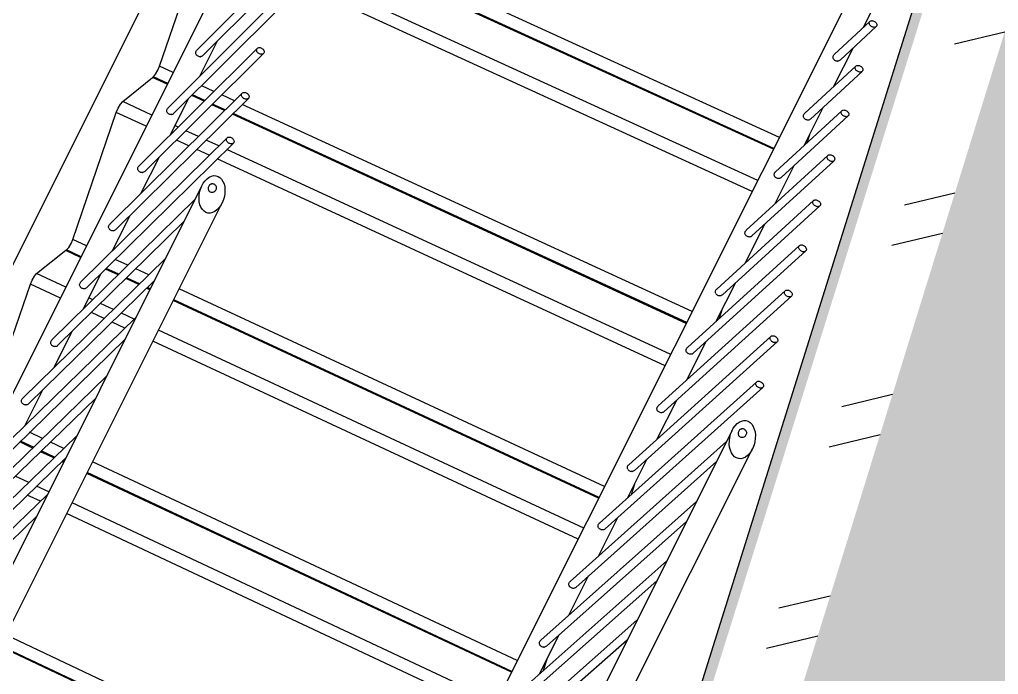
# Model space of a CAD drawing. Header units: millimetres. Extents: x 13967 to 26400, y -11617 to -3396.
# Drawn here: x 25238 to 25877, y -9420 to -8993 of the extents above; entities that cross this region are included whole.
import ezdxf

# ---------------------------------------------------------------- set-up
doc = ezdxf.new("R2010")
doc.units = ezdxf.units.MM
doc.header["$MEASUREMENT"] = 0
for name, color, linetype in [('NewA-Ee_25_10-M_WallsExternal', 7, 'Continuous'), ('NewA-Ee_35_10-M_StairsInternal', 7, 'Continuous'), ('NewA-Ss_25_15_60_05-M_BalustradeAndGuardingSystems', 7, 'Continuous')]:
    doc.layers.add(name, color=color, linetype=linetype)

# ---------------------------------------------------------------- blocks, each defined once
blk = doc.blocks.new('Section Elem_2_1', base_point=(20019.04, -7720.32))
at = {"layer": 'NewA-Ee_25_10-M_WallsExternal', "linetype": 'Continuous'}
h = blk.add_hatch(dxfattribs=at)
h.set_pattern_fill('Structural_Concrete_0001', color=256, style=0, pattern_type=2)
h.set_pattern_definition([(335.5111, (20019.04, -7720.32), (27.5661, 89.8034), [12.6564, -63.282]), (335.5111, (20067.37, -7691.16), (27.5661, 89.8034), [12.6564, -63.282]), (31.1038, (20019.04, -7720.32), (-89.8776, 92.1183), [9.4088, -47.0439]), (31.1038, (20088.14, -7751.8), (-89.8776, 92.1183), [9.4088, -47.0439]), (108.9073, (20030.55, -7725.57), (-117.4438, 2.315), [10.6832, -53.4159]), (108.9073, (20099.66, -7757.05), (-117.4438, 2.315), [10.6832, -53.4159]), (335.5111, (20021.688, -7711.683), (5.305104, 17.28268), [0, -25.31281, 0, -37.969216]), (13.47336, (20033.206, -7716.93), (-12.537434, 19.640076), [0, -15.455344, 0, -25.758906])])
h.paths.add_polyline_path([(25479.94, -10296.49), (25448.63, -10397.65), (25570.25, -10457.96), (26366.17, -7821.96), (26259.51, -7777.5), (26254.06, -7795.12)])
h = blk.add_hatch(dxfattribs=at)
h.set_pattern_fill('Insulation_0001', color=256, style=0, pattern_type=2)
h.set_pattern_definition([(13.4264, (20019.04, -7720.32), (-67.4042, 105.7122), []), (13.4264, (20005.55, -7699.18), (-67.4042, 105.7122), [])])
h.paths.add_polyline_path([(25458.98, -10259.02), (25451.65, -10282.56), (25479.94, -10296.49), (26254.06, -7795.12), (26229.1, -7784.7), (26224.15, -7800.61)])
h = blk.add_hatch(dxfattribs=at)
h.set_pattern_fill('Plaster_0001', color=256, style=0, pattern_type=2)
h.set_pattern_definition([(335.569, (20019.036, -7720.324), (7.73549, 24.71014), [0, -20.93888]), (335.569, (20032.436, -7712.3), (7.73549, 24.71014), [0, -20.93888])])
h.paths.add_polyline_path([(25433.58, -10222.12), (25440.14, -10225.35), (26200.36, -7795.31), (26194.55, -7792.88)])
blk.add_line((25862, -8854.46), (25435.29, -10216.67), dxfattribs=at)
blk = doc.blocks.new('Section Elem_103_1', base_point=(20019.04, -7720.32))
at = {"layer": 'NewA-Ee_35_10-M_StairsInternal', "linetype": 'Continuous'}
for p, q in [((25459.28, -8700.51), (25004.98, -9608.38)), ((25733.85, -9069.52), (25425.48, -8928.63)), ((25729.98, -9077.26), (25419.02, -8935.11)), ((25730.27, -9076.67), (25419.51, -8934.61)), ((25328.98, -9023.06), (25357.15, -8940.51)), ((25719.73, -9097.71), (25415.07, -8958.24)), ((25716.11, -9104.92), (25409.04, -8964.27)), ((25326.38, -9028.24), (25327.9, -9025.66)), ((25327.9, -9025.66), (25328.98, -9023.06)), ((25337.91, -9027.17), (25328.98, -9023.06)), ((25305, -9046.11), (25324.41, -9030.34)), ((25324.41, -9030.34), (25324.97, -9029.89)), ((25334.09, -9034.8), (25324.41, -9030.34)), ((25324.97, -9029.89), (25326.38, -9028.24)), ((25334.38, -9034.23), (25324.97, -9029.89)), ((25364.54, -9039.44), (25356.52, -9035.74)), ((25358.08, -9045.86), (25350.07, -9042.17)), ((25358.57, -9045.38), (25350.56, -9041.68)), ((25377.9, -9045.59), (25369.66, -9041.8)), ((25300.75, -9053.15), (25301.97, -9050.39)), ((25301.97, -9050.39), (25303.55, -9047.77)), ((25303.55, -9047.77), (25305, -9046.11)), ((25324.04, -9054.89), (25305, -9046.11)), ((25371.43, -9052.01), (25363.2, -9048.22)), ((25371.91, -9051.53), (25363.68, -9047.73)), ((25676.84, -9183.28), (25383.06, -9047.97)), ((25272.31, -9136.23), (25300.75, -9053.15)), ((25320.37, -9062.21), (25300.75, -9053.15)), ((25672.99, -9190.98), (25376.58, -9054.38)), ((25673.28, -9190.4), (25377.06, -9053.9)), ((25341.08, -9062.76), (25339.02, -9061.81)), ((25348.17, -9075.04), (25339.98, -9071.26)), ((25354.37, -9068.89), (25346.18, -9065.11)), ((25367.73, -9075.06), (25359.51, -9071.26)), ((25752.07, -9072.78), (25753.73, -9067.54)), ((25361.51, -9081.2), (25353.29, -9077.41)), ((25662.83, -9211.25), (25372.9, -9077.45)), ((25659.13, -9218.63), (25366.67, -9083.59)), ((25268.31, -9143.03), (25269.71, -9141.4)), ((25269.71, -9141.4), (25271.22, -9138.84)), ((25271.22, -9138.84), (25272.31, -9136.23)), ((25281.25, -9140.38), (25272.31, -9136.23)), ((25248.71, -9158.44), (25267.87, -9143.12)), ((25267.76, -9143.47), (25268.31, -9143.03)), ((25267.87, -9143.12), (25267.76, -9143.47)), ((25277.45, -9147.97), (25267.76, -9143.47)), ((25277.73, -9147.41), (25268.31, -9143.03)), ((25308.36, -9152.97), (25300.13, -9149.15)), ((25245.83, -9162.67), (25247.3, -9160.22)), ((25247.3, -9160.22), (25248.71, -9158.44)), ((25267.77, -9167.31), (25248.71, -9158.44)), ((25301.89, -9159.32), (25293.67, -9155.51)), ((25302.37, -9158.85), (25294.15, -9155.04)), ((25321.93, -9159.27), (25313.48, -9155.34)), ((25215.93, -9248.89), (25244.63, -9165.28)), ((25244.63, -9165.28), (25245.83, -9162.67)), ((25264.23, -9174.4), (25244.63, -9165.28)), ((25315.44, -9165.62), (25307, -9161.7)), ((25315.92, -9165.15), (25307.48, -9161.23)), ((25322.66, -9168.97), (25320.59, -9168.02)), ((25322.94, -9168.41), (25321.08, -9167.55)), ((25619.61, -9297.49), (25341.76, -9168.48)), ((25285.41, -9175.52), (25282.73, -9174.27)), ((25298.92, -9181.8), (25290.51, -9177.89)), ((25615.77, -9305.15), (25337.96, -9176.08)), ((25616.06, -9304.59), (25338.24, -9175.52)), ((25279.38, -9181.45), (25279.18, -9181.36)), ((25292.86, -9187.73), (25284.47, -9183.82)), ((25312.5, -9188.12), (25304.06, -9184.19)), ((25694.71, -9187.63), (25696.72, -9181.3)), ((25306.42, -9194.04), (25297.99, -9190.12)), ((25606, -9324.66), (25328.26, -9195.45)), ((25602.41, -9331.82), (25324.7, -9202.55)), ((25252.62, -9266.06), (25244.18, -9262.11)), ((25246.14, -9272.36), (25237.72, -9268.41)), ((25246.61, -9271.9), (25238.19, -9267.95)), ((25266.52, -9272.57), (25257.75, -9268.46)), ((25260.03, -9278.86), (25251.26, -9274.75)), ((25260.5, -9278.4), (25251.73, -9274.3)), ((25266.2, -9281.75), (25265.18, -9281.28)), ((25266.48, -9281.2), (25265.66, -9280.82)), ((25562.65, -9411.18), (25285.26, -9281.34)), ((25559.1, -9418.24), (25281.75, -9288.36)), ((25243.55, -9294.81), (25234.81, -9290.72)), ((25558.83, -9418.8), (25281.48, -9288.91)), ((25256.6, -9300.93), (25248.69, -9297.22)), ((25637.19, -9302.61), (25639.38, -9295.71)), ((25251.26, -9307.16), (25242.61, -9303.1)), ((25634.96, -9304.62), (25634.92, -9304.6)), ((25549.14, -9438.12), (25271.87, -9308.09)), ((25545.57, -9445.25), (25268.33, -9315.17)), ((25505.55, -9525.11), (25228.64, -9394.46)), ((25501.75, -9532.69), (25224.87, -9401.98)), ((25502.02, -9532.15), (25225.14, -9401.44)), ((25579.85, -9417.41), (25582.42, -9409.38)), ((25578.51, -9418.6), (25577.93, -9418.33))]:
    blk.add_line(p, q, dxfattribs=at)
blk = doc.blocks.new('Section Elem_108_1', base_point=(20019.04, -7720.32))
at = {"layer": 'NewA-Ss_25_15_60_05-M_BalustradeAndGuardingSystems', "linetype": 'Continuous'}
for p, q in [((25472.55, -8758.14), (24947.86, -9806.54)), ((25812.85, -8911.87), (25282.73, -9969.77)), ((25412.35, -8953.49), (25353.51, -9012.39)), ((25416.47, -8956.85), (25357.16, -9016.14)), ((25788.79, -8997.56), (25801.16, -8972.89)), ((25402.6, -8982.37), (25334.58, -9050.21)), ((25406.72, -8985.74), (25338.23, -9053.97)), ((25792.91, -8993.74), (25769.69, -9015.3)), ((25797.11, -8997.12), (25773.42, -9019.08)), ((25366.59, -9006.71), (25355.03, -9029.82)), ((25392.81, -9011.34), (25315.65, -9088.03)), ((25352.67, -9014.07), (25352.75, -9013.62)), ((25352.75, -9013.62), (25352.93, -9013.19)), ((25352.93, -9013.19), (25353.18, -9012.77)), ((25353.18, -9012.77), (25353.51, -9012.39)), ((25353.51, -9012.39), (25353.57, -9012.34)), ((25769.46, -9036.14), (25781.99, -9011.13)), ((25396.94, -9014.73), (25319.3, -9091.79)), ((25352.67, -9014.52), (25352.67, -9014.07)), ((25352.77, -9014.95), (25352.67, -9014.52)), ((25352.95, -9015.35), (25352.77, -9014.95)), ((25352.95, -9015.35), (25353.15, -9015.62)), ((25353.21, -9015.71), (25353.15, -9015.62)), ((25353.51, -9016.05), (25353.21, -9015.71)), ((25353.88, -9016.33), (25353.51, -9016.05)), ((25354.29, -9016.54), (25353.88, -9016.33)), ((25354.71, -9016.71), (25354.29, -9016.54)), ((25355.15, -9016.8), (25354.71, -9016.71)), ((25355.6, -9016.81), (25355.15, -9016.8)), ((25355.6, -9016.81), (25355.71, -9016.79)), ((25356.02, -9016.76), (25355.71, -9016.79)), ((25356.43, -9016.63), (25356.02, -9016.76)), ((25356.81, -9016.42), (25356.43, -9016.63)), ((25357.16, -9016.14), (25356.81, -9016.42)), ((25768.84, -9016.99), (25768.92, -9016.54)), ((25768.85, -9017.44), (25768.84, -9016.99)), ((25768.95, -9017.88), (25768.85, -9017.44)), ((25768.92, -9016.54), (25769.09, -9016.1)), ((25769.14, -9018.28), (25768.95, -9017.88)), ((25769.09, -9016.1), (25769.35, -9015.68)), ((25769.14, -9018.28), (25769.35, -9018.55)), ((25769.35, -9015.68), (25769.69, -9015.3)), ((25769.4, -9018.65), (25769.35, -9018.55)), ((25769.72, -9018.99), (25769.4, -9018.65)), ((25769.69, -9015.3), (25769.78, -9015.22)), ((25770.09, -9019.27), (25769.72, -9018.99)), ((25770.51, -9019.48), (25770.09, -9019.27)), ((25770.94, -9019.66), (25770.51, -9019.48)), ((25771.38, -9019.75), (25770.94, -9019.66)), ((25771.84, -9019.76), (25771.38, -9019.75)), ((25771.84, -9019.76), (25771.95, -9019.74)), ((25772.27, -9019.71), (25771.95, -9019.74)), ((25772.68, -9019.58), (25772.27, -9019.71)), ((25773.07, -9019.37), (25772.68, -9019.58)), ((25773.42, -9019.08), (25773.07, -9019.37)), ((25773.46, -9019.04), (25773.42, -9019.08)), ((25783.71, -9022.97), (25750.42, -9053.75)), ((25787.92, -9026.36), (25754.15, -9057.53)), ((25382.92, -9040.62), (25296.59, -9126.12)), ((25387.05, -9044.02), (25300.24, -9129.88)), ((25347.63, -9044.6), (25336.03, -9067.78)), ((25333.74, -9051.9), (25333.82, -9051.45)), ((25333.74, -9052.34), (25333.74, -9051.9)), ((25333.82, -9051.45), (25334, -9051.01)), ((25334, -9051.01), (25334.25, -9050.59)), ((25334.25, -9050.59), (25334.58, -9050.21)), ((25334.58, -9050.21), (25334.64, -9050.16)), ((25774.55, -9052.08), (25731.29, -9091.92)), ((25750.27, -9074.44), (25762.69, -9049.64)), ((25333.84, -9052.77), (25333.74, -9052.34)), ((25334.02, -9053.17), (25333.84, -9052.77)), ((25334.02, -9053.17), (25334.22, -9053.44)), ((25334.28, -9053.53), (25334.22, -9053.44)), ((25334.58, -9053.87), (25334.28, -9053.53)), ((25334.95, -9054.15), (25334.58, -9053.87)), ((25335.36, -9054.36), (25334.95, -9054.15)), ((25335.78, -9054.53), (25335.36, -9054.36)), ((25336.22, -9054.63), (25335.78, -9054.53)), ((25336.67, -9054.64), (25336.22, -9054.63)), ((25336.67, -9054.64), (25336.77, -9054.62)), ((25337.09, -9054.59), (25336.77, -9054.62)), ((25337.5, -9054.46), (25337.09, -9054.59)), ((25337.88, -9054.25), (25337.5, -9054.46)), ((25338.23, -9053.97), (25337.88, -9054.25)), ((25338.29, -9053.9), (25338.23, -9053.97)), ((25778.76, -9055.48), (25735.02, -9095.71)), ((25749.57, -9055.44), (25749.65, -9054.99)), ((25749.58, -9055.89), (25749.57, -9055.44)), ((25749.68, -9056.33), (25749.58, -9055.89)), ((25749.65, -9054.99), (25749.83, -9054.55)), ((25749.87, -9056.73), (25749.68, -9056.33)), ((25749.83, -9054.55), (25750.09, -9054.13)), ((25749.87, -9056.73), (25750.08, -9057)), ((25750.13, -9057.1), (25750.08, -9057)), ((25750.09, -9054.13), (25750.42, -9053.75)), ((25750.45, -9057.44), (25750.13, -9057.1)), ((25750.42, -9053.75), (25750.51, -9053.67)), ((25750.82, -9057.72), (25750.45, -9057.44)), ((25751.24, -9057.93), (25750.82, -9057.72)), ((25751.67, -9058.11), (25751.24, -9057.93)), ((25752.11, -9058.2), (25751.67, -9058.11)), ((25752.57, -9058.21), (25752.11, -9058.2)), ((25752.57, -9058.21), (25752.68, -9058.19)), ((25753, -9058.16), (25752.68, -9058.19)), ((25753.41, -9058.03), (25753, -9058.16)), ((25753.8, -9057.82), (25753.41, -9058.03)), ((25754.15, -9057.53), (25753.8, -9057.82)), ((25754.19, -9057.49), (25754.15, -9057.53)), ((25373.07, -9069.79), (25277.67, -9163.92)), ((25377.21, -9073.2), (25281.31, -9167.69)), ((25328.66, -9082.49), (25316.89, -9106.02)), ((25765.36, -9081.29), (25712.17, -9130.08)), ((25314.81, -9089.71), (25314.9, -9089.26)), ((25314.82, -9090.16), (25314.81, -9089.71)), ((25314.91, -9090.59), (25314.82, -9090.16)), ((25314.9, -9089.26), (25315.07, -9088.82)), ((25315.07, -9088.82), (25315.33, -9088.41)), ((25315.33, -9088.41), (25315.65, -9088.03)), ((25315.65, -9088.03), (25315.72, -9087.98)), ((25769.57, -9084.7), (25715.89, -9133.88)), ((25731.08, -9112.73), (25743.54, -9087.88)), ((25315.09, -9090.99), (25314.91, -9090.59)), ((25315.09, -9090.99), (25315.29, -9091.26)), ((25315.35, -9091.35), (25315.29, -9091.26)), ((25315.65, -9091.69), (25315.35, -9091.35)), ((25316.02, -9091.97), (25315.65, -9091.69)), ((25316.43, -9092.18), (25316.02, -9091.97)), ((25316.85, -9092.36), (25316.43, -9092.18)), ((25317.29, -9092.45), (25316.85, -9092.36)), ((25317.74, -9092.46), (25317.29, -9092.45)), ((25317.74, -9092.46), (25317.85, -9092.44)), ((25318.16, -9092.41), (25317.85, -9092.44)), ((25318.57, -9092.28), (25318.16, -9092.41)), ((25318.95, -9092.07), (25318.57, -9092.28)), ((25319.3, -9091.79), (25318.95, -9092.07)), ((25730.44, -9093.61), (25730.53, -9093.16)), ((25730.45, -9094.06), (25730.44, -9093.61)), ((25730.55, -9094.5), (25730.45, -9094.06)), ((25730.53, -9093.16), (25730.7, -9092.72)), ((25730.74, -9094.9), (25730.55, -9094.5)), ((25730.7, -9092.72), (25730.96, -9092.3)), ((25730.74, -9094.9), (25730.95, -9095.18)), ((25731.01, -9095.27), (25730.95, -9095.18)), ((25730.96, -9092.3), (25731.29, -9091.92)), ((25731.32, -9095.61), (25731.01, -9095.27)), ((25731.29, -9091.92), (25731.39, -9091.84)), ((25731.69, -9095.89), (25731.32, -9095.61)), ((25732.11, -9096.11), (25731.69, -9095.89)), ((25732.54, -9096.28), (25732.11, -9096.11)), ((25732.98, -9096.37), (25732.54, -9096.28)), ((25733.44, -9096.38), (25732.98, -9096.37)), ((25733.44, -9096.38), (25733.55, -9096.37)), ((25733.87, -9096.33), (25733.55, -9096.37)), ((25734.28, -9096.2), (25733.87, -9096.33)), ((25734.67, -9095.99), (25734.28, -9096.2)), ((25735.02, -9095.71), (25734.67, -9095.99)), ((25065.98, -9681.75), (25356.57, -9101.23)), ((25360.85, -9102.23), (25360.81, -9102.73)), ((25360.81, -9102.73), (25360.84, -9103.23)), ((25360.84, -9103.23), (25360.95, -9103.72)), ((25360.97, -9101.74), (25360.85, -9102.23)), ((25361.16, -9101.28), (25360.97, -9101.74)), ((25361.41, -9100.87), (25361.16, -9101.28)), ((25361.71, -9100.51), (25361.41, -9100.87)), ((25361.71, -9100.51), (25361.6, -9100.62)), ((25362.06, -9100.23), (25361.71, -9100.51)), ((25362.45, -9100.01), (25362.06, -9100.23)), ((25362.87, -9099.88), (25362.45, -9100.01)), ((25362.87, -9099.88), (25363.19, -9099.85)), ((25363.3, -9099.83), (25363.19, -9099.85)), ((25363.76, -9099.84), (25363.3, -9099.83)), ((25364.21, -9099.94), (25363.76, -9099.84)), ((25364.64, -9100.11), (25364.21, -9099.94)), ((25365.06, -9100.33), (25364.64, -9100.11)), ((25365.43, -9100.61), (25365.06, -9100.33)), ((25365.74, -9100.96), (25365.43, -9100.61)), ((25365.74, -9100.96), (25365.8, -9101.05)), ((25366, -9101.33), (25365.8, -9101.05)), ((25366.19, -9101.74), (25366, -9101.33)), ((25366.03, -9103.54), (25366.2, -9103.09)), ((25366.28, -9102.18), (25366.19, -9101.74)), ((25366.2, -9103.09), (25366.29, -9102.63)), ((25366.29, -9102.63), (25366.28, -9102.18)), ((25360.95, -9103.72), (25361.08, -9104.07)), ((25361.08, -9104.07), (25361.13, -9104.17)), ((25361.13, -9104.17), (25361.41, -9104.55)), ((25361.41, -9104.55), (25361.74, -9104.87)), ((25361.74, -9104.87), (25362.13, -9105.12)), ((25362.13, -9105.12), (25362.59, -9105.26)), ((25362.59, -9105.26), (25363.07, -9105.32)), ((25363.07, -9105.32), (25363.57, -9105.3)), ((25363.57, -9105.3), (25363.68, -9105.27)), ((25363.68, -9105.27), (25364.08, -9105.17)), ((25364.08, -9105.17), (25364.57, -9104.96)), ((25364.57, -9104.96), (25365.03, -9104.68)), ((25365.03, -9104.68), (25365.43, -9104.35)), ((25365.43, -9104.35), (25365.77, -9103.96)), ((25365.77, -9103.96), (25366.03, -9103.54)), ((25080.52, -9690.35), (25369.96, -9112.14)), ((25352.28, -9109.78), (25258.75, -9201.73)), ((25756.06, -9110.81), (25692.91, -9168.52)), ((25760.29, -9114.24), (25696.63, -9172.32)), ((25309.57, -9120.65), (25297.89, -9143.97)), ((25344.93, -9124.47), (25262.39, -9205.5)), ((25295.75, -9127.8), (25295.84, -9127.35)), ((25295.76, -9128.24), (25295.75, -9127.8)), ((25295.85, -9128.67), (25295.76, -9128.24)), ((25295.84, -9127.35), (25296.01, -9126.91)), ((25296.03, -9129.07), (25295.85, -9128.67)), ((25296.01, -9126.91), (25296.26, -9126.49)), ((25296.26, -9126.49), (25296.59, -9126.12)), ((25296.59, -9126.12), (25296.66, -9126.06)), ((25711.75, -9151.3), (25724.38, -9126.1)), ((25296.03, -9129.07), (25296.23, -9129.35)), ((25296.29, -9129.44), (25296.23, -9129.35)), ((25296.59, -9129.78), (25296.29, -9129.44)), ((25296.96, -9130.06), (25296.59, -9129.78)), ((25297.37, -9130.27), (25296.96, -9130.06)), ((25297.78, -9130.44), (25297.37, -9130.27)), ((25298.22, -9130.54), (25297.78, -9130.44)), ((25298.67, -9130.55), (25298.22, -9130.54)), ((25298.67, -9130.55), (25298.78, -9130.53)), ((25299.1, -9130.5), (25298.78, -9130.53)), ((25299.51, -9130.37), (25299.1, -9130.5)), ((25299.89, -9130.16), (25299.51, -9130.37)), ((25300.24, -9129.88), (25299.89, -9130.16)), ((25300.29, -9129.81), (25300.24, -9129.88)), ((25711.32, -9131.78), (25711.4, -9131.32)), ((25711.32, -9132.23), (25711.32, -9131.78)), ((25711.43, -9132.66), (25711.32, -9132.23)), ((25711.4, -9131.32), (25711.57, -9130.88)), ((25711.61, -9133.07), (25711.43, -9132.66)), ((25711.57, -9130.88), (25711.83, -9130.46)), ((25711.61, -9133.07), (25711.82, -9133.34)), ((25711.88, -9133.44), (25711.82, -9133.34)), ((25711.83, -9130.46), (25712.17, -9130.08)), ((25712.19, -9133.78), (25711.88, -9133.44)), ((25712.17, -9130.08), (25712.26, -9130)), ((25712.56, -9134.06), (25712.19, -9133.78)), ((25712.99, -9134.28), (25712.56, -9134.06)), ((25713.41, -9134.45), (25712.99, -9134.28)), ((25713.86, -9134.54), (25713.41, -9134.45)), ((25714.31, -9134.55), (25713.86, -9134.54)), ((25714.31, -9134.55), (25714.42, -9134.54)), ((25714.74, -9134.5), (25714.42, -9134.54)), ((25715.16, -9134.37), (25714.74, -9134.5)), ((25715.54, -9134.16), (25715.16, -9134.37)), ((25715.89, -9133.88), (25715.54, -9134.16)), ((25715.93, -9133.84), (25715.89, -9133.88)), ((25746.81, -9140.22), (25673.78, -9206.67)), ((25751.03, -9143.66), (25677.5, -9210.48)), ((25332.88, -9148.54), (25239.7, -9239.8)), ((25290.61, -9158.53), (25278.9, -9181.92)), ((25325.57, -9163.15), (25243.33, -9243.57)), ((25276.83, -9165.6), (25276.92, -9165.16)), ((25276.83, -9166.05), (25276.83, -9165.6)), ((25276.93, -9166.48), (25276.83, -9166.05)), ((25276.92, -9165.16), (25277.09, -9164.72)), ((25277.11, -9166.88), (25276.93, -9166.48)), ((25277.09, -9164.72), (25277.34, -9164.3)), ((25277.11, -9166.88), (25277.31, -9167.16)), ((25277.37, -9167.25), (25277.31, -9167.16)), ((25277.34, -9164.3), (25277.67, -9163.92)), ((25692.57, -9189.58), (25705.09, -9164.6)), ((25277.67, -9167.59), (25277.37, -9167.25)), ((25278.03, -9167.87), (25277.67, -9167.59)), ((25278.44, -9168.08), (25278.03, -9167.87)), ((25278.86, -9168.26), (25278.44, -9168.08)), ((25279.3, -9168.35), (25278.86, -9168.26)), ((25279.75, -9168.36), (25279.3, -9168.35)), ((25279.75, -9168.36), (25279.86, -9168.34)), ((25280.18, -9168.31), (25279.86, -9168.34)), ((25280.58, -9168.18), (25280.18, -9168.31)), ((25280.96, -9167.97), (25280.58, -9168.18)), ((25281.31, -9167.69), (25280.96, -9167.97)), ((25281.36, -9167.63), (25281.31, -9167.69)), ((25737.52, -9169.73), (25654.67, -9244.82)), ((25741.75, -9173.18), (25658.38, -9248.63)), ((25692.06, -9170.21), (25692.14, -9169.76)), ((25692.06, -9170.66), (25692.06, -9170.21)), ((25692.16, -9171.1), (25692.06, -9170.66)), ((25692.14, -9169.76), (25692.31, -9169.32)), ((25692.35, -9171.5), (25692.16, -9171.1)), ((25692.31, -9169.32), (25692.57, -9168.9)), ((25692.35, -9171.5), (25692.56, -9171.78)), ((25692.62, -9171.87), (25692.56, -9171.78)), ((25692.57, -9168.9), (25692.91, -9168.52)), ((25692.93, -9172.22), (25692.62, -9171.87)), ((25692.91, -9168.52), (25693, -9168.44)), ((25693.3, -9172.5), (25692.93, -9172.22)), ((25693.72, -9172.71), (25693.3, -9172.5)), ((25694.15, -9172.89), (25693.72, -9172.71)), ((25694.59, -9172.98), (25694.15, -9172.89)), ((25695.05, -9172.99), (25694.59, -9172.98)), ((25695.05, -9172.99), (25695.16, -9172.98)), ((25695.48, -9172.94), (25695.16, -9172.98)), ((25695.89, -9172.81), (25695.48, -9172.94)), ((25696.28, -9172.6), (25695.89, -9172.81)), ((25696.63, -9172.32), (25696.28, -9172.6)), ((25313.62, -9187.01), (25220.78, -9277.59)), ((25271.65, -9196.4), (25259.77, -9220.14)), ((25306.35, -9201.55), (25224.41, -9281.37)), ((25257.91, -9203.41), (25258, -9202.96)), ((25257.91, -9203.86), (25257.91, -9203.41)), ((25258.01, -9204.29), (25257.91, -9203.86)), ((25258, -9202.96), (25258.17, -9202.52)), ((25258.19, -9204.69), (25258.01, -9204.29)), ((25258.17, -9202.52), (25258.42, -9202.11)), ((25258.19, -9204.69), (25258.39, -9204.96)), ((25258.44, -9205.06), (25258.39, -9204.96)), ((25258.42, -9202.11), (25258.75, -9201.73)), ((25258.75, -9205.4), (25258.44, -9205.06)), ((25258.75, -9201.73), (25258.82, -9201.67)), ((25259.11, -9205.68), (25258.75, -9205.4)), ((25262.39, -9205.5), (25262.04, -9205.78)), ((25728.13, -9199.56), (25635.41, -9283.25)), ((25732.37, -9203.02), (25639.13, -9287.06)), ((25673.38, -9227.86), (25685.93, -9202.82)), ((25259.52, -9205.89), (25259.11, -9205.68)), ((25259.94, -9206.06), (25259.52, -9205.89)), ((25260.38, -9206.16), (25259.94, -9206.06)), ((25260.83, -9206.17), (25260.38, -9206.16)), ((25260.83, -9206.17), (25260.94, -9206.15)), ((25261.25, -9206.12), (25260.94, -9206.15)), ((25261.66, -9205.99), (25261.25, -9206.12)), ((25262.04, -9205.78), (25261.66, -9205.99)), ((25672.93, -9208.37), (25673.02, -9207.92)), ((25672.94, -9208.82), (25672.93, -9208.37)), ((25673.04, -9209.26), (25672.94, -9208.82)), ((25673.02, -9207.92), (25673.19, -9207.47)), ((25673.23, -9209.66), (25673.04, -9209.26)), ((25673.19, -9207.47), (25673.45, -9207.05)), ((25673.23, -9209.66), (25673.44, -9209.94)), ((25673.5, -9210.03), (25673.44, -9209.94)), ((25673.45, -9207.05), (25673.78, -9206.67)), ((25673.81, -9210.38), (25673.5, -9210.03)), ((25673.78, -9206.67), (25673.88, -9206.59)), ((25674.18, -9210.66), (25673.81, -9210.38)), ((25674.6, -9210.87), (25674.18, -9210.66)), ((25675.02, -9211.05), (25674.6, -9210.87)), ((25675.47, -9211.14), (25675.02, -9211.05)), ((25675.93, -9211.15), (25675.47, -9211.14)), ((25675.93, -9211.15), (25676.04, -9211.14)), ((25676.36, -9211.1), (25676.04, -9211.14)), ((25676.77, -9210.97), (25676.36, -9211.1)), ((25677.15, -9210.76), (25676.77, -9210.97)), ((25677.5, -9210.48), (25677.15, -9210.76)), ((25677.54, -9210.44), (25677.5, -9210.48)), ((25294.37, -9225.49), (25201.87, -9315.38)), ((25718.78, -9229.27), (25616.3, -9321.39)), ((25252.56, -9234.55), (25240.78, -9258.08)), ((25723.02, -9232.74), (25620.01, -9325.21)), ((25287.13, -9239.94), (25205.5, -9319.17)), ((25238.86, -9241.48), (25238.94, -9241.03)), ((25238.86, -9241.93), (25238.86, -9241.48)), ((25238.95, -9242.36), (25238.86, -9241.93)), ((25238.94, -9241.03), (25239.11, -9240.59)), ((25239.14, -9242.76), (25238.95, -9242.36)), ((25239.11, -9240.59), (25239.37, -9240.18)), ((25239.14, -9242.76), (25239.33, -9243.03)), ((25239.39, -9243.13), (25239.33, -9243.03)), ((25239.37, -9240.18), (25239.7, -9239.8)), ((25239.69, -9243.47), (25239.39, -9243.13)), ((25240.05, -9243.75), (25239.69, -9243.47)), ((25240.47, -9243.96), (25240.05, -9243.75)), ((25242.99, -9243.86), (25242.6, -9244.06)), ((25243.33, -9243.57), (25242.99, -9243.86)), ((25243.38, -9243.51), (25243.33, -9243.57)), ((25654.06, -9266.41), (25666.78, -9241.03)), ((25240.88, -9244.14), (25240.47, -9243.96)), ((25241.32, -9244.23), (25240.88, -9244.14)), ((25241.77, -9244.24), (25241.32, -9244.23)), ((25241.77, -9244.24), (25241.88, -9244.22)), ((25242.2, -9244.19), (25241.88, -9244.22)), ((25242.6, -9244.06), (25242.2, -9244.19)), ((25653.82, -9246.52), (25653.9, -9246.07)), ((25653.82, -9246.97), (25653.82, -9246.52)), ((25653.92, -9247.41), (25653.82, -9246.97)), ((25653.9, -9246.07), (25654.07, -9245.62)), ((25654.11, -9247.81), (25653.92, -9247.41)), ((25654.07, -9245.62), (25654.33, -9245.21)), ((25654.11, -9247.81), (25654.32, -9248.09)), ((25654.38, -9248.19), (25654.32, -9248.09)), ((25654.33, -9245.21), (25654.67, -9244.82)), ((25654.69, -9248.53), (25654.38, -9248.19)), ((25654.67, -9244.82), (25654.77, -9244.74)), ((25655.06, -9248.81), (25654.69, -9248.53)), ((25655.48, -9249.03), (25655.06, -9248.81)), ((25655.9, -9249.2), (25655.48, -9249.03)), ((25656.35, -9249.3), (25655.9, -9249.2)), ((25656.81, -9249.31), (25656.35, -9249.3)), ((25656.81, -9249.31), (25656.92, -9249.29)), ((25657.24, -9249.26), (25656.92, -9249.29)), ((25657.65, -9249.13), (25657.24, -9249.26)), ((25658.03, -9248.92), (25657.65, -9249.13)), ((25658.38, -9248.63), (25658.03, -9248.92)), ((25658.41, -9248.6), (25658.38, -9248.63)), ((25702.76, -9261.29), (25409.04, -9847.3)), ((25706.94, -9262.24), (25706.9, -9262.74)), ((25706.9, -9262.74), (25706.93, -9263.25)), ((25707.06, -9261.74), (25706.94, -9262.24)), ((25707.25, -9261.28), (25707.06, -9261.74)), ((25707.5, -9260.87), (25707.25, -9261.28)), ((25707.81, -9260.51), (25707.5, -9260.87)), ((25708.17, -9260.21), (25707.81, -9260.51)), ((25708.56, -9260), (25708.17, -9260.21)), ((25708.98, -9259.87), (25708.56, -9260)), ((25708.98, -9259.87), (25709.31, -9259.83)), ((25709.42, -9259.82), (25709.31, -9259.83)), ((25709.89, -9259.83), (25709.42, -9259.82)), ((25710.34, -9259.92), (25709.89, -9259.83)), ((25710.77, -9260.1), (25710.34, -9259.92)), ((25711.2, -9260.32), (25710.77, -9260.1)), ((25711.58, -9260.61), (25711.2, -9260.32)), ((25711.9, -9260.96), (25711.58, -9260.61)), ((25711.9, -9260.96), (25711.96, -9261.06)), ((25712.17, -9261.34), (25711.96, -9261.06)), ((25712.36, -9261.76), (25712.17, -9261.34)), ((25712.21, -9263.58), (25712.39, -9263.13)), ((25712.47, -9262.2), (25712.36, -9261.76)), ((25712.39, -9263.13), (25712.48, -9262.66)), ((25712.48, -9262.66), (25712.47, -9262.2)), ((25274.82, -9264.54), (25182.67, -9353.75)), ((25699.36, -9268.07), (25597.18, -9359.53)), ((25706.93, -9263.25), (25707.04, -9263.74)), ((25707.04, -9263.74), (25707.17, -9264.09)), ((25707.17, -9264.09), (25707.22, -9264.2)), ((25707.22, -9264.2), (25707.51, -9264.58)), ((25707.51, -9264.58), (25707.85, -9264.9)), ((25707.85, -9264.9), (25708.24, -9265.16)), ((25708.24, -9265.16), (25708.71, -9265.3)), ((25708.71, -9265.3), (25709.2, -9265.36)), ((25709.2, -9265.36), (25709.71, -9265.34)), ((25709.71, -9265.34), (25709.83, -9265.32)), ((25709.83, -9265.32), (25710.23, -9265.22)), ((25710.23, -9265.22), (25710.73, -9265.01)), ((25710.73, -9265.01), (25711.2, -9264.73)), ((25711.2, -9264.73), (25711.61, -9264.39)), ((25711.61, -9264.39), (25711.48, -9264.51)), ((25711.61, -9264.39), (25711.95, -9264)), ((25711.95, -9264), (25712.21, -9263.58)), ((25424.11, -9855.74), (25716.5, -9272.41)), ((25267.62, -9278.92), (25186.29, -9357.54)), ((25692.76, -9281.24), (25600.9, -9363.35)), ((25634.88, -9304.68), (25647.5, -9279.52)), ((25634.56, -9284.94), (25634.65, -9284.49)), ((25634.57, -9285.39), (25634.56, -9284.94)), ((25634.67, -9285.83), (25634.57, -9285.39)), ((25634.65, -9284.49), (25634.82, -9284.05)), ((25634.86, -9286.24), (25634.67, -9285.83)), ((25634.82, -9284.05), (25635.08, -9283.63)), ((25634.86, -9286.24), (25635.06, -9286.51)), ((25635.12, -9286.61), (25635.06, -9286.51)), ((25635.08, -9283.63), (25635.41, -9283.25)), ((25635.43, -9286.95), (25635.12, -9286.61)), ((25635.8, -9287.24), (25635.43, -9286.95)), ((25636.22, -9287.45), (25635.8, -9287.24)), ((25636.65, -9287.63), (25636.22, -9287.45)), ((25637.09, -9287.72), (25636.65, -9287.63)), ((25637.55, -9287.74), (25637.09, -9287.72)), ((25637.55, -9287.74), (25637.66, -9287.72)), ((25637.98, -9287.69), (25637.66, -9287.72)), ((25638.39, -9287.56), (25637.98, -9287.69)), ((25638.78, -9287.35), (25638.39, -9287.56)), ((25639.13, -9287.06), (25638.78, -9287.35)), ((25255.57, -9303), (25163.76, -9391.53)), ((25679.75, -9307.19), (25577.94, -9397.94)), ((25248.41, -9317.31), (25167.38, -9395.32)), ((25673.19, -9320.29), (25581.65, -9401.76)), ((25615.71, -9342.95), (25628.35, -9317.72)), ((25615.45, -9323.09), (25615.53, -9322.63)), ((25615.45, -9323.54), (25615.45, -9323.09)), ((25615.55, -9323.97), (25615.45, -9323.54)), ((25615.53, -9322.63), (25615.71, -9322.19)), ((25615.74, -9324.38), (25615.55, -9323.97)), ((25615.71, -9322.19), (25615.96, -9321.77)), ((25615.74, -9324.38), (25615.95, -9324.66)), ((25616.01, -9324.75), (25615.95, -9324.66)), ((25615.96, -9321.77), (25616.3, -9321.39)), ((25616.31, -9325.1), (25616.01, -9324.75)), ((25616.3, -9321.39), (25616.4, -9321.31)), ((25616.69, -9325.38), (25616.31, -9325.1)), ((25617.11, -9325.6), (25616.69, -9325.38)), ((25617.53, -9325.78), (25617.11, -9325.6)), ((25617.98, -9325.87), (25617.53, -9325.78)), ((25618.43, -9325.88), (25617.98, -9325.87)), ((25618.43, -9325.88), (25618.54, -9325.87)), ((25618.86, -9325.83), (25618.54, -9325.87)), ((25619.27, -9325.7), (25618.86, -9325.83)), ((25619.66, -9325.49), (25619.27, -9325.7)), ((25620.01, -9325.21), (25619.66, -9325.49)), ((25620.04, -9325.18), (25620.01, -9325.21)), ((25660.29, -9346.02), (25558.83, -9436.07)), ((25596.4, -9381.48), (25609.21, -9355.92)), ((25653.76, -9359.06), (25562.54, -9439.9)), ((25596.34, -9361.22), (25596.42, -9360.77)), ((25596.34, -9361.68), (25596.34, -9361.22)), ((25596.44, -9362.11), (25596.34, -9361.68)), ((25596.42, -9360.77), (25596.59, -9360.33)), ((25596.63, -9362.52), (25596.44, -9362.11)), ((25596.59, -9360.33), (25596.85, -9359.91)), ((25596.63, -9362.52), (25596.83, -9362.8)), ((25596.89, -9362.89), (25596.83, -9362.8)), ((25596.85, -9359.91), (25597.18, -9359.53)), ((25597.2, -9363.24), (25596.89, -9362.89)), ((25597.18, -9359.53), (25597.29, -9359.44)), ((25597.57, -9363.53), (25597.2, -9363.24)), ((25597.99, -9363.74), (25597.57, -9363.53)), ((25598.41, -9363.92), (25597.99, -9363.74)), ((25598.86, -9364.01), (25598.41, -9363.92)), ((25599.32, -9364.03), (25598.86, -9364.01)), ((25599.32, -9364.03), (25599.43, -9364.01)), ((25599.75, -9363.98), (25599.43, -9364.01)), ((25600.16, -9363.85), (25599.75, -9363.98)), ((25600.54, -9363.64), (25600.16, -9363.85)), ((25600.9, -9363.35), (25600.54, -9363.64)), ((25600.92, -9363.32), (25600.9, -9363.35)), ((25640.83, -9384.85), (25539.72, -9474.19)), ((25577.22, -9419.74), (25589.93, -9394.39)), ((25634.33, -9397.82), (25543.43, -9478.03)), ((25577.09, -9399.63), (25577.17, -9399.18)), ((25577.1, -9400.08), (25577.09, -9399.63)), ((25577.19, -9400.52), (25577.1, -9400.08)), ((25577.17, -9399.18), (25577.35, -9398.73)), ((25577.38, -9400.93), (25577.19, -9400.52)), ((25577.35, -9398.73), (25577.6, -9398.32)), ((25577.38, -9400.93), (25577.59, -9401.21)), ((25577.64, -9401.3), (25577.59, -9401.21)), ((25577.6, -9398.32), (25577.94, -9397.94)), ((25577.95, -9401.65), (25577.64, -9401.3)), ((25577.94, -9397.94), (25578.04, -9397.85)), ((25578.32, -9401.94), (25577.95, -9401.65)), ((25578.74, -9402.15), (25578.32, -9401.94)), ((25579.17, -9402.33), (25578.74, -9402.15)), ((25579.61, -9402.43), (25579.17, -9402.33)), ((25580.07, -9402.44), (25579.61, -9402.43)), ((25580.07, -9402.44), (25580.18, -9402.42)), ((25580.5, -9402.39), (25580.18, -9402.42)), ((25580.91, -9402.26), (25580.5, -9402.39)), ((25581.3, -9402.05), (25580.91, -9402.26)), ((25581.65, -9401.76), (25581.3, -9402.05))]:
    blk.add_line(p, q, dxfattribs=at)
at = {"layer": 'NewA-Ss_25_15_60_05-M_BalustradeAndGuardingSystems', "linetype": 'Continuous', "flags": 128}
for points in [[(25792.49, -8994.67), (25792.56, -8994.32), (25792.7, -8994.01), (25792.91, -8993.74), (25793.18, -8993.53), (25793.51, -8993.37), (25793.89, -8993.28), (25794.3, -8993.25), (25794.73, -8993.28), (25795.17, -8993.39), (25795.6, -8993.55), (25796.02, -8993.77), (25796.4, -8994.05), (25796.75, -8994.36), (25797.04, -8994.71), (25797.27, -8995.08), (25797.43, -8995.46), (25797.51, -8995.84), (25797.53, -8996.2), (25797.46, -8996.55), (25797.32, -8996.86), (25797.11, -8997.12), (25796.84, -8997.34), (25796.51, -8997.5), (25796.13, -8997.59), (25795.72, -8997.62), (25795.29, -8997.58), (25794.85, -8997.48), (25794.42, -8997.32), (25794, -8997.1), (25793.61, -8996.82), (25793.27, -8996.51), (25792.98, -8996.16), (25792.75, -8995.79), (25792.59, -8995.41), (25792.5, -8995.03)], [(25392.37, -9012.26), (25392.45, -9011.92), (25392.6, -9011.61), (25392.81, -9011.34), (25393.09, -9011.12), (25393.43, -9010.97), (25393.8, -9010.87), (25394.21, -9010.84), (25394.64, -9010.88), (25395.08, -9010.98), (25395.51, -9011.15), (25395.92, -9011.37), (25396.3, -9011.64), (25396.64, -9011.96), (25396.92, -9012.3), (25397.14, -9012.67), (25397.29, -9013.06), (25397.37, -9013.44), (25397.38, -9013.8), (25397.3, -9014.15), (25397.15, -9014.46), (25396.94, -9014.73), (25396.66, -9014.94), (25396.32, -9015.1), (25395.95, -9015.2), (25395.54, -9015.23), (25395.11, -9015.19), (25394.67, -9015.09), (25394.24, -9014.92), (25393.83, -9014.7), (25393.45, -9014.43), (25393.11, -9014.11), (25392.83, -9013.76), (25392.61, -9013.39), (25392.45, -9013.01), (25392.38, -9012.63)], [(25783.29, -9023.89), (25783.36, -9023.55), (25783.5, -9023.23), (25783.71, -9022.97), (25783.99, -9022.75), (25784.32, -9022.59), (25784.69, -9022.5), (25785.1, -9022.47), (25785.53, -9022.5), (25785.97, -9022.61), (25786.41, -9022.77), (25786.83, -9023), (25787.21, -9023.27), (25787.56, -9023.58), (25787.85, -9023.93), (25788.08, -9024.3), (25788.24, -9024.68), (25788.32, -9025.06), (25788.33, -9025.43), (25788.27, -9025.78), (25788.13, -9026.09), (25787.92, -9026.36), (25787.64, -9026.57), (25787.31, -9026.73), (25786.94, -9026.83), (25786.53, -9026.86), (25786.1, -9026.82), (25785.66, -9026.72), (25785.22, -9026.55), (25784.8, -9026.33), (25784.42, -9026.06), (25784.07, -9025.74), (25783.78, -9025.39), (25783.55, -9025.02), (25783.39, -9024.64), (25783.31, -9024.26)], [(25382.48, -9041.55), (25382.56, -9041.2), (25382.71, -9040.89), (25382.92, -9040.62), (25383.2, -9040.41), (25383.54, -9040.25), (25383.92, -9040.15), (25384.33, -9040.12), (25384.76, -9040.16), (25385.2, -9040.26), (25385.63, -9040.43), (25386.04, -9040.65), (25386.42, -9040.92), (25386.76, -9041.24), (25387.04, -9041.59), (25387.26, -9041.96), (25387.41, -9042.34), (25387.49, -9042.73), (25387.49, -9043.09), (25387.42, -9043.44), (25387.27, -9043.75), (25387.05, -9044.02), (25386.77, -9044.24), (25386.44, -9044.4), (25386.06, -9044.49), (25385.65, -9044.52), (25385.22, -9044.48), (25384.78, -9044.38), (25384.35, -9044.21), (25383.94, -9043.99), (25383.56, -9043.72), (25383.22, -9043.4), (25382.94, -9043.05), (25382.72, -9042.68), (25382.56, -9042.3), (25382.49, -9041.92)], [(25774.13, -9053.01), (25774.2, -9052.66), (25774.34, -9052.35), (25774.55, -9052.08), (25774.82, -9051.86), (25775.16, -9051.7), (25775.53, -9051.61), (25775.94, -9051.58), (25776.37, -9051.62), (25776.82, -9051.72), (25777.25, -9051.88), (25777.67, -9052.11), (25778.06, -9052.38), (25778.4, -9052.7), (25778.69, -9053.05), (25778.92, -9053.42), (25779.08, -9053.8), (25779.17, -9054.18), (25779.18, -9054.55), (25779.11, -9054.9), (25778.97, -9055.21), (25778.76, -9055.48), (25778.48, -9055.7), (25778.15, -9055.86), (25777.78, -9055.95), (25777.37, -9055.98), (25776.93, -9055.94), (25776.49, -9055.84), (25776.06, -9055.68), (25775.64, -9055.45), (25775.25, -9055.18), (25774.91, -9054.86), (25774.62, -9054.51), (25774.39, -9054.14), (25774.23, -9053.76), (25774.14, -9053.38)], [(25372.63, -9070.72), (25372.7, -9070.38), (25372.85, -9070.06), (25373.07, -9069.79), (25373.35, -9069.58), (25373.69, -9069.42), (25374.07, -9069.32), (25374.48, -9069.29), (25374.91, -9069.33), (25375.35, -9069.43), (25375.78, -9069.6), (25376.19, -9069.82), (25376.57, -9070.1), (25376.91, -9070.42), (25377.19, -9070.77), (25377.41, -9071.14), (25377.57, -9071.52), (25377.64, -9071.9), (25377.65, -9072.27), (25377.57, -9072.62), (25377.42, -9072.93), (25377.21, -9073.2), (25376.93, -9073.42), (25376.59, -9073.58), (25376.21, -9073.68), (25375.8, -9073.71), (25375.37, -9073.67), (25374.93, -9073.57), (25374.5, -9073.4), (25374.08, -9073.18), (25373.7, -9072.9), (25373.37, -9072.58), (25373.08, -9072.23), (25372.86, -9071.86), (25372.71, -9071.48), (25372.63, -9071.09)], [(25764.94, -9082.22), (25765, -9081.87), (25765.14, -9081.56), (25765.36, -9081.29), (25765.63, -9081.07), (25765.96, -9080.91), (25766.34, -9080.82), (25766.75, -9080.79), (25767.18, -9080.82), (25767.63, -9080.93), (25768.06, -9081.09), (25768.48, -9081.32), (25768.87, -9081.59), (25769.21, -9081.91), (25769.5, -9082.26), (25769.73, -9082.63), (25769.89, -9083.02), (25769.98, -9083.4), (25769.99, -9083.77), (25769.92, -9084.12), (25769.78, -9084.43), (25769.57, -9084.7), (25769.3, -9084.92), (25768.96, -9085.08), (25768.59, -9085.18), (25768.18, -9085.21), (25767.74, -9085.17), (25767.3, -9085.06), (25766.86, -9084.9), (25766.45, -9084.67), (25766.06, -9084.4), (25765.71, -9084.08), (25765.42, -9083.73), (25765.19, -9083.36), (25765.03, -9082.97), (25764.95, -9082.59)], [(25354.85, -9107.45), (25355.19, -9105.31), (25355.76, -9103.22), (25356.57, -9101.23), (25357.57, -9099.41), (25358.75, -9097.8), (25360.07, -9096.47), (25361.48, -9095.45), (25362.95, -9094.77), (25364.43, -9094.46), (25365.87, -9094.51), (25367.23, -9094.93), (25368.47, -9095.71), (25369.55, -9096.82), (25370.45, -9098.24), (25371.12, -9099.91), (25371.56, -9101.78), (25371.74, -9103.81), (25371.67, -9105.92), (25371.34, -9108.06), (25370.76, -9110.15), (25369.96, -9112.14), (25368.95, -9113.97), (25367.77, -9115.57), (25366.46, -9116.91), (25365.04, -9117.93), (25363.57, -9118.61), (25362.1, -9118.93), (25360.65, -9118.88), (25359.29, -9118.45), (25358.05, -9117.67), (25356.96, -9116.55), (25356.07, -9115.14), (25355.4, -9113.47), (25354.96, -9111.59), (25354.78, -9109.56)], [(25755.64, -9111.74), (25755.71, -9111.4), (25755.85, -9111.08), (25756.06, -9110.81), (25756.34, -9110.59), (25756.67, -9110.43), (25757.05, -9110.34), (25757.46, -9110.31), (25757.9, -9110.34), (25758.34, -9110.45), (25758.77, -9110.61), (25759.19, -9110.84), (25759.58, -9111.12), (25759.93, -9111.43), (25760.22, -9111.79), (25760.45, -9112.16), (25760.61, -9112.55), (25760.7, -9112.93), (25760.71, -9113.3), (25760.64, -9113.65), (25760.5, -9113.97), (25760.29, -9114.24), (25760.01, -9114.45), (25759.68, -9114.61), (25759.3, -9114.71), (25758.89, -9114.74), (25758.45, -9114.7), (25758.01, -9114.6), (25757.57, -9114.43), (25757.16, -9114.21), (25756.77, -9113.93), (25756.42, -9113.61), (25756.13, -9113.26), (25755.9, -9112.89), (25755.74, -9112.5), (25755.65, -9112.12)], [(25746.39, -9141.16), (25746.45, -9140.81), (25746.59, -9140.49), (25746.81, -9140.22), (25747.08, -9140), (25747.42, -9139.84), (25747.8, -9139.75), (25748.21, -9139.72), (25748.64, -9139.75), (25749.09, -9139.86), (25749.52, -9140.02), (25749.94, -9140.25), (25750.33, -9140.53), (25750.68, -9140.85), (25750.97, -9141.2), (25751.2, -9141.58), (25751.36, -9141.96), (25751.45, -9142.35), (25751.46, -9142.72), (25751.39, -9143.07), (25751.25, -9143.39), (25751.03, -9143.66), (25750.76, -9143.88), (25750.42, -9144.04), (25750.05, -9144.13), (25749.63, -9144.16), (25749.2, -9144.13), (25748.76, -9144.02), (25748.32, -9143.86), (25747.9, -9143.63), (25747.51, -9143.35), (25747.16, -9143.03), (25746.87, -9142.68), (25746.64, -9142.3), (25746.48, -9141.92), (25746.4, -9141.53)], [(25737.1, -9170.67), (25737.16, -9170.32), (25737.31, -9170), (25737.52, -9169.73), (25737.8, -9169.51), (25738.13, -9169.35), (25738.51, -9169.25), (25738.92, -9169.22), (25739.36, -9169.26), (25739.8, -9169.37), (25740.24, -9169.54), (25740.66, -9169.76), (25741.05, -9170.04), (25741.39, -9170.36), (25741.69, -9170.71), (25741.92, -9171.09), (25742.08, -9171.48), (25742.16, -9171.87), (25742.17, -9172.24), (25742.11, -9172.59), (25741.96, -9172.91), (25741.75, -9173.18), (25741.47, -9173.4), (25741.14, -9173.56), (25740.76, -9173.66), (25740.35, -9173.69), (25739.91, -9173.65), (25739.47, -9173.55), (25739.03, -9173.38), (25738.61, -9173.15), (25738.22, -9172.87), (25737.88, -9172.55), (25737.58, -9172.2), (25737.35, -9171.82), (25737.19, -9171.43), (25737.11, -9171.05)], [(25727.71, -9200.5), (25727.78, -9200.15), (25727.92, -9199.83), (25728.13, -9199.56), (25728.41, -9199.34), (25728.74, -9199.18), (25729.12, -9199.08), (25729.54, -9199.05), (25729.97, -9199.09), (25730.42, -9199.19), (25730.86, -9199.36), (25731.28, -9199.59), (25731.67, -9199.87), (25732.01, -9200.19), (25732.31, -9200.54), (25732.54, -9200.92), (25732.7, -9201.31), (25732.78, -9201.7), (25732.79, -9202.08), (25732.73, -9202.43), (25732.58, -9202.75), (25732.37, -9203.02), (25732.09, -9203.24), (25731.76, -9203.4), (25731.38, -9203.5), (25730.96, -9203.53), (25730.53, -9203.49), (25730.08, -9203.39), (25729.64, -9203.22), (25729.22, -9202.99), (25728.83, -9202.71), (25728.49, -9202.39), (25728.19, -9202.03), (25727.96, -9201.65), (25727.8, -9201.27), (25727.72, -9200.88)], [(25718.35, -9230.22), (25718.42, -9229.86), (25718.57, -9229.55), (25718.78, -9229.27), (25719.06, -9229.05), (25719.39, -9228.89), (25719.77, -9228.79), (25720.19, -9228.76), (25720.63, -9228.8), (25721.07, -9228.9), (25721.51, -9229.07), (25721.93, -9229.3), (25722.32, -9229.58), (25722.67, -9229.9), (25722.96, -9230.26), (25723.19, -9230.64), (25723.35, -9231.03), (25723.44, -9231.42), (25723.45, -9231.8), (25723.38, -9232.15), (25723.24, -9232.47), (25723.02, -9232.74), (25722.74, -9232.97), (25722.41, -9233.13), (25722.03, -9233.23), (25721.61, -9233.26), (25721.18, -9233.22), (25720.73, -9233.11), (25720.29, -9232.94), (25719.87, -9232.72), (25719.48, -9232.44), (25719.13, -9232.11), (25718.84, -9231.76), (25718.61, -9231.38), (25718.45, -9230.99), (25718.36, -9230.6)], [(25701.16, -9267.62), (25701.45, -9265.45), (25701.99, -9263.32), (25702.76, -9261.29), (25703.74, -9259.43), (25704.9, -9257.8), (25706.2, -9256.45), (25707.6, -9255.41), (25709.07, -9254.72), (25710.55, -9254.39), (25712.01, -9254.45), (25713.39, -9254.88), (25714.66, -9255.67), (25715.78, -9256.81), (25716.71, -9258.24), (25717.42, -9259.95), (25717.9, -9261.86), (25718.13, -9263.92), (25718.09, -9266.07), (25717.81, -9268.25), (25717.27, -9270.38), (25716.5, -9272.41), (25715.52, -9274.27), (25714.36, -9275.9), (25713.06, -9277.26), (25711.65, -9278.3), (25710.18, -9279), (25708.7, -9279.32), (25707.24, -9279.27), (25705.85, -9278.84), (25704.58, -9278.04), (25703.47, -9276.9), (25702.54, -9275.46), (25701.82, -9273.76), (25701.35, -9271.84), (25701.12, -9269.78)]]:
    blk.add_lwpolyline(points, close=True, dxfattribs=at)

msp = doc.modelspace()

# ---------------------------------------------------------------- block references
at = {"layer": 'NewA-Ee_25_10-M_WallsExternal', "lineweight": 0}
msp.add_blockref('Section Elem_2_1', (20019.04, -7720.32), dxfattribs=at)
at = {"layer": 'NewA-Ee_35_10-M_StairsInternal', "lineweight": 0}
msp.add_blockref('Section Elem_103_1', (20019.04, -7720.32), dxfattribs=at)
at = {"layer": 'NewA-Ss_25_15_60_05-M_BalustradeAndGuardingSystems', "lineweight": 0}
msp.add_blockref('Section Elem_108_1', (20019.04, -7720.32), dxfattribs=at)

doc.saveas('drawing.dxf')
